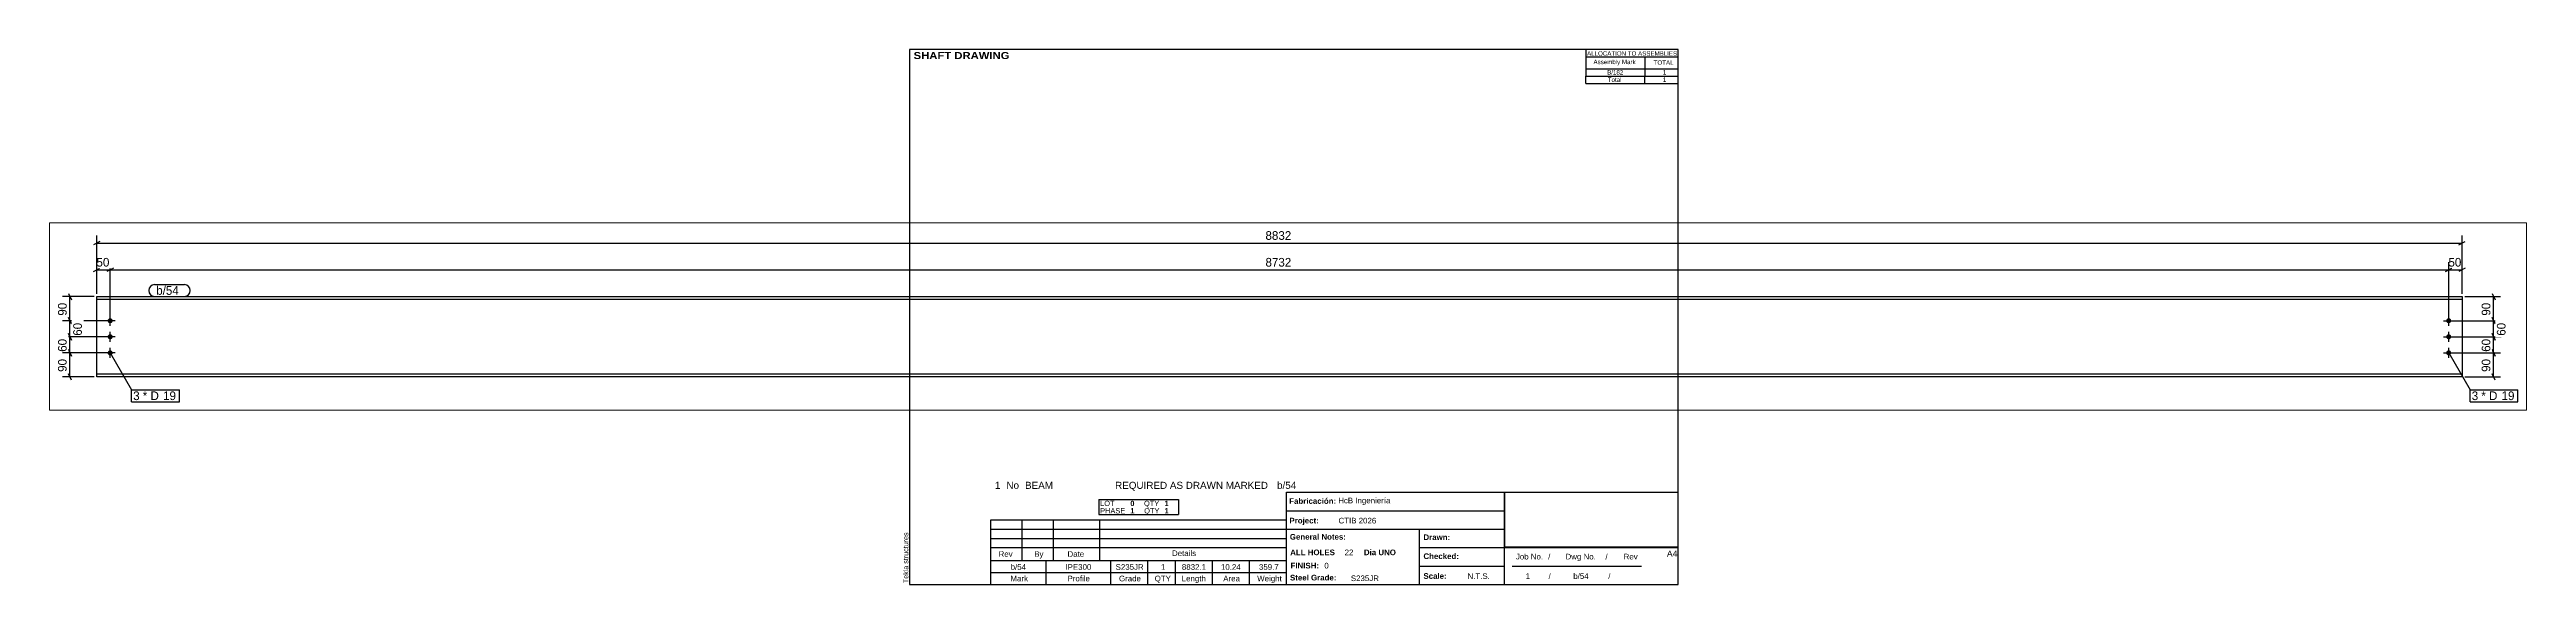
# Paper-space layout 'Layout1' of a CAD drawing. Header units: millimetres. Extents: x -316 to 609, y 5 to 205.
# The model-space entities are those that its viewports show. They can reach past a viewport. Long polylines and large blocks are cut down to what shows.
import ezdxf

# ---------------------------------------------------------------- set-up
doc = ezdxf.new("R2010")
doc.units = ezdxf.units.MM
doc.layers.add('Viewport layer', color=7, linetype='Continuous', plot=False)
doc.styles.add('Arial', font='ARIAL.TTF', dxfattribs={"height": 0.2})
doc.styles.add('Arial Black', font='ARIBLK.TTF', dxfattribs={"height": 0.2})
doc.styles.add('Arial Bold', font='ARIALBD.TTF', dxfattribs={"height": 0.2})
doc.styles.add('Comic Sans MS', font='COMIC.TTF', dxfattribs={"height": 0.2})

msp = doc.modelspace()

# ---------------------------------------------------------------- hatches: boundary and pattern name
at = {"linetype": 'Continuous'}
for points in [[(216.9, 334.6, -1), (235.9, 334.6, -1)], [(216.9, 274.6, -1), (235.9, 274.6, -1)], [(8949, 334.6, -1), (8968, 334.6, -1)], [(8949, 274.6, -1), (8968, 274.6, -1)], [(216.9, 214.6, -1), (235.9, 214.6, -1)], [(8949, 214.6, -1), (8968, 214.6, -1)]]:
    msp.add_hatch(color=3, dxfattribs=at).paths.add_polyline_path(points)

# ---------------------------------------------------------------- linework, layer by layer
at = {"color": 8, "linetype": 'Continuous'}
for p, q in [((176.4, 624.6), (9008.5, 624.6)), ((164.4, 518.6), (188.4, 530.6)), ((176.4, 434.6), (176.4, 553)), ((176.4, 524.6), (226.4, 524.6)), ((238.4, 530.6), (214.4, 518.6)), ((238.4, 530.6), (214.4, 518.6)), ((226.4, 344.6), (226.4, 553)), ((226.4, 344.6), (226.4, 553)), ((8946.5, 518.6), (8970.5, 530.6)), ((8958.5, 344.6), (8958.5, 553)), ((8958.5, 524.6), (9008.5, 524.6)), ((9020.5, 530.6), (8996.5, 518.6)), ((9008.5, 434.6), (9008.5, 553)), ((166.4, 424.6), (48, 424.6)), ((70.4, 436.6), (82.4, 412.6)), ((76.4, 334.6), (76.4, 424.6)), ((9018.5, 424.6), (9152, 424.6)), ((9120.4, 436.6), (9132.4, 412.6)), ((9126.4, 334.6), (9126.4, 424.6)), ((216.4, 334.6), (48, 334.6)), ((82.4, 322.6), (70.4, 346.6)), ((82.4, 262.6), (70.4, 286.6)), ((8968.5, 334.6), (9152, 334.6)), ((9120.4, 286.6), (9132.4, 262.6)), ((216.4, 214.6), (48, 214.6)), ((216.4, 274.6), (50.8, 274.6)), ((8968.5, 274.6), (9152, 274.6)), ((8968.5, 214.6), (9152, 214.6)), ((9132.4, 202.6), (9120.4, 226.6)), ((9126.4, 214.6), (9126.4, 274.6)), ((166.4, 124.6), (48, 124.6)), ((82.4, 112.6), (70.4, 136.6)), ((9018.5, 124.6), (9152, 124.6)), ((9132.4, 112.6), (9120.4, 136.6))]:
    msp.add_line(p, q, dxfattribs=at)
at = {"color": 7, "linetype": 'Continuous'}
for p, q in [((176.4, 124.6), (176.4, 424.6)), ((176.4, 424.6), (9008.5, 424.6)), ((9008.5, 413.9), (176.4, 413.9)), ((9008.5, 424.6), (9008.5, 124.6)), ((9008.5, 135.3), (176.4, 135.3)), ((9008.5, 124.6), (176.4, 124.6))]:
    msp.add_line(p, q, dxfattribs=at)
at = {"color": 3, "linetype": 'Continuous'}
for p, q in [((245.4, 334.6), (207.4, 334.6)), ((226.4, 315.6), (226.4, 353.6)), ((226.4, 255.6), (226.4, 293.6)), ((8939.5, 334.6), (8977.5, 334.6)), ((8958.5, 315.6), (8958.5, 353.6)), ((8958.5, 255.6), (8958.5, 293.6)), ((245.4, 274.6), (207.4, 274.6)), ((245.4, 214.6), (207.4, 214.6)), ((226.4, 195.6), (226.4, 233.6)), ((8939.5, 274.6), (8977.5, 274.6)), ((8939.5, 214.6), (8977.5, 214.6)), ((8958.5, 195.6), (8958.5, 233.6))]:
    msp.add_line(p, q, dxfattribs=at)

# ---------------------------------------------------------------- wipeouts: each hides what was drawn before it
at = {"color": 0}
for points in [[(338.5, 38), (338.5, 70), (312.4, 70), (312.4, 38)], [(9070.6, 38), (9070.6, 70), (9044.5, 70), (9044.5, 38)]]:
    msp.add_wipeout(points, dxfattribs=at)

# ---------------------------------------------------------------- next in the draw order: wipeouts: each hides what was drawn before it
for points in [[(4651, 630.6), (4651, 675.4), (4533.9, 675.4), (4533.9, 630.6)], [(9016, 530.6), (9016, 575.4), (8951.1, 575.4), (8951.1, 530.6)], [(497.7, 431.6), (497.7, 463.6), (398.4, 463.6), (398.4, 431.6)], [(70.4, 412), (25.6, 412), (25.6, 347.1), (70.4, 347.1)], [(9120.4, 277), (9075.6, 277), (9075.6, 212.1), (9120.4, 212.1)], [(338.5, 38), (338.5, 70), (312.4, 70), (312.4, 38)], [(9070.6, 38), (9070.6, 70), (9044.5, 70), (9044.5, 38)]]:
    msp.add_wipeout(points, dxfattribs=at)

# ---------------------------------------------------------------- next in the draw order: linework, layer by layer
at = {"color": 8, "linetype": 'Continuous'}
for p, q in [((9008.5, 434.6), (9008.5, 653)), ((8996.5, 618.6), (9020.5, 630.6)), ((226.4, 524.6), (8958.5, 524.6)), ((8946.5, 518.6), (8970.5, 530.6)), ((8958.5, 344.6), (8958.5, 553)), ((216.4, 334.6), (50.8, 334.6)), ((70.4, 346.6), (82.4, 322.6)), ((76.4, 274.6), (76.4, 334.6)), ((9132.4, 322.6), (9120.4, 346.6)), ((9132.4, 262.6), (9120.4, 286.6)), ((8968.5, 274.6), (9154.8, 274.6)), ((8968.5, 214.6), (9152, 214.6)), ((9126.4, 124.6), (9126.4, 214.6))]:
    msp.add_line(p, q, dxfattribs=at)

# ---------------------------------------------------------------- next in the draw order: texts
at = {"color": 3, "style": 'Comic Sans MS'}
for s, p in [('8832', (4540.3, 637)), ('50', (8957.5, 537))]:
    msp.add_text(s, height=32.38, dxfattribs=at).set_placement(p)
for s, p in [('90', (64, 353.5)), ('60', (9114, 218.5))]:
    msp.add_text(s, height=32.38, rotation=90.00021, dxfattribs=at).set_placement(p)

# ---------------------------------------------------------------- next in the draw order: wipeouts: each hides what was drawn before it
at = {"color": 0}
for points in [[(497.7, 431.6), (497.7, 463.6), (398.4, 463.6), (398.4, 431.6)], [(414.3, 38), (414.3, 70), (348.1, 70), (348.1, 38)], [(9146.4, 38), (9146.4, 70), (9080.2, 70), (9080.2, 38)]]:
    msp.add_wipeout(points, dxfattribs=at)

# ---------------------------------------------------------------- next in the draw order: linework, layer by layer
at = {"color": 7, "linetype": 'Continuous'}
for p, q in [((392.4, 469.6), (503.7, 469.6)), ((392.4, 425.6), (503.7, 425.6))]:
    msp.add_line(p, q, dxfattribs=at)
for centre, start, end in [((392.4, 447.6), 90, 270), ((503.7, 447.6), 270, 90)]:
    msp.add_arc(centre, 22, start, end, dxfattribs=at)

# ---------------------------------------------------------------- next in the draw order: texts
at = {"color": 3, "style": 'Comic Sans MS'}
msp.add_text('b/54', height=32.38, dxfattribs=at).set_placement((398.4, 431.6))

# ---------------------------------------------------------------- next in the draw order: wipeouts: each hides what was drawn before it
at = {"color": 0}
for points in [[(233.9, 530.6), (233.9, 575.4), (168.9, 575.4), (168.9, 530.6)], [(4651, 530.6), (4651, 575.4), (4533.9, 575.4), (4533.9, 530.6)], [(9120.4, 412), (9075.6, 412), (9075.6, 347.1), (9120.4, 347.1)], [(127.2, 337), (82.4, 337), (82.4, 272.1), (127.2, 272.1)], [(414.3, 38), (414.3, 70), (348.1, 70), (348.1, 38)], [(9146.4, 38), (9146.4, 70), (9080.2, 70), (9080.2, 38)]]:
    msp.add_wipeout(points, dxfattribs=at)

# ---------------------------------------------------------------- next in the draw order: linework, layer by layer
at = {"color": 8, "linetype": 'Continuous'}
for p, q in [((176.4, 434.6), (176.4, 653)), ((188.4, 630.6), (164.4, 618.6)), ((70.4, 286.6), (82.4, 262.6)), ((8968.5, 334.6), (9154.8, 334.6)), ((9120.4, 346.6), (9132.4, 322.6)), ((9126.4, 274.6), (9126.4, 334.6)), ((216.4, 274.6), (48, 274.6)), ((82.4, 202.6), (70.4, 226.6)), ((76.4, 214.6), (76.4, 274.6))]:
    msp.add_line(p, q, dxfattribs=at)
at = {"color": 7, "linetype": 'Continuous'}
for p, q in [((226.4, 214.6), (306.4, 76)), ((306.4, 32), (306.4, 76)), ((9038.5, 32), (9038.5, 76))]:
    msp.add_line(p, q, dxfattribs=at)

# ---------------------------------------------------------------- next in the draw order: texts
at = {"color": 3, "style": 'Comic Sans MS'}
for s, height, p in [('50', 32.38, (175.3, 537)), ('8732', 32.38, (4540.3, 537)), ('3', 32.4, (312.4, 38)), ('3', 32.4, (9044.5, 38))]:
    msp.add_text(s, height=height, dxfattribs=at).set_placement(p)
for s, p in [('90', (9114, 353.5)), ('60', (120.8, 278.5))]:
    msp.add_text(s, height=32.38, rotation=90.00021, dxfattribs=at).set_placement(p)

# ---------------------------------------------------------------- next in the draw order: wipeouts: each hides what was drawn before it
at = {"color": 0}
for points in [[(469.1, 38), (469.1, 70), (423.9, 70), (423.9, 38)], [(9201.3, 38), (9201.3, 70), (9156, 70), (9156, 38)]]:
    msp.add_wipeout(points, dxfattribs=at)

# ---------------------------------------------------------------- next in the draw order: wipeouts: each hides what was drawn before it
for points in [[(9177.2, 337), (9132.4, 337), (9132.4, 272.1), (9177.2, 272.1)], [(70.4, 277), (25.6, 277), (25.6, 212.1), (70.4, 212.1)], [(469.1, 38), (469.1, 70), (423.9, 70), (423.9, 38)], [(9201.3, 38), (9201.3, 70), (9156, 70), (9156, 38)]]:
    msp.add_wipeout(points, dxfattribs=at)

# ---------------------------------------------------------------- next in the draw order: linework, layer by layer
at = {"color": 8, "linetype": 'Continuous'}
for p, q in [((216.4, 214.6), (48, 214.6)), ((70.4, 226.6), (82.4, 202.6)), ((76.4, 124.6), (76.4, 214.6)), ((9120.4, 226.6), (9132.4, 202.6))]:
    msp.add_line(p, q, dxfattribs=at)
at = {"color": 7, "linetype": 'Continuous'}
for p, q in [((306.4, 76), (484.7, 76)), ((306.4, 32), (484.7, 32)), ((484.7, 32), (484.7, 76)), ((9038.5, 76), (9216.9, 76)), ((9038.5, 32), (9216.9, 32)), ((9216.9, 32), (9216.9, 76))]:
    msp.add_line(p, q, dxfattribs=at)

# ---------------------------------------------------------------- next in the draw order: texts
at = {"color": 3, "style": 'Comic Sans MS'}
for p in [(9170.8, 278.5), (64, 218.5)]:
    msp.add_text('60', height=32.38, rotation=90.00021, dxfattribs=at).set_placement(p)
for s, p in [('* D', (348.1, 38)), ('19', (423.9, 38)), ('* D', (9080.2, 38)), ('19', (9156, 38))]:
    msp.add_text(s, height=32.38, dxfattribs=at).set_placement(p)

# ---------------------------------------------------------------- next in the draw order: wipeouts: each hides what was drawn before it
at = {"color": 0}
for points in [[(70.4, 202), (25.6, 202), (25.6, 137.1), (70.4, 137.1)], [(9120.4, 202), (9075.6, 202), (9075.6, 137.1), (9120.4, 137.1)]]:
    msp.add_wipeout(points, dxfattribs=at)

# ---------------------------------------------------------------- next in the draw order: linework, layer by layer
at = {"color": 7, "linetype": 'Continuous'}
msp.add_line((8958.5, 214.6), (9038.5, 76), dxfattribs=at)

# ---------------------------------------------------------------- next in the draw order: texts
at = {"color": 3, "style": 'Comic Sans MS'}
for p in [(64, 143.5), (9114, 143.5)]:
    msp.add_text('90', height=32.38, rotation=90.00021, dxfattribs=at).set_placement(p)

psp = doc.layouts.get("Layout1")

# ---------------------------------------------------------------- linework, layer by layer
at = {"color": 5, "linetype": 'Continuous'}
for p, q in [((292, 205), (5, 205)), ((5, 205), (5, 5)), ((292, 5), (292, 205)), ((5, 5), (292, 5))]:
    psp.add_line(p, q, dxfattribs=at)
at = {"color": 7, "linetype": 'Continuous'}
for p, q in [((257.51, 205), (257.51, 197.75)), ((257.51, 197.75), (257.51, 195)), ((257.51, 192.23), (257.51, 194.99)), ((257.54, 194.99), (292, 194.99)), ((257.57, 202.24), (292, 202.24)), ((257.57, 197.75), (292, 197.75)), ((279.49, 202.24), (279.49, 197.75)), ((279.49, 197.75), (279.49, 195)), ((279.49, 192.23), (279.49, 194.99)), ((257.51, 192.23), (292, 192.23)), ((145.72, 5), (145.72, 39.5)), ((145.75, 39.5), (292, 39.5)), ((227.14, 5), (227.14, 39.5)), ((35.31, 13.97), (35.31, 29.15)), ((35.31, 29.15), (145.71, 29.15)), ((47.04, 13.97), (47.04, 29.15)), ((58.77, 13.97), (58.77, 29.15)), ((75.68, 36.74), (105.35, 36.74)), ((75.68, 36.74), (75.68, 33.98)), ((75.68, 33.98), (75.68, 31.22)), ((75.68, 31.22), (105.35, 31.22)), ((76.02, 13.97), (76.02, 29.15)), ((105.35, 36.74), (105.35, 33.98)), ((105.35, 33.98), (105.35, 31.22)), ((145.71, 13.97), (145.71, 29.15)), ((145.72, 32.6), (227.14, 32.6)), ((35.31, 25.7), (145.71, 25.7)), ((35.31, 22.25), (145.71, 22.25)), ((35.31, 18.8), (145.71, 18.8)), ((145.72, 25.7), (227.14, 25.7)), ((195.4, 5), (195.4, 25.7)), ((195.4, 18.8), (292, 18.8)), ((35.31, 13.96), (145.71, 13.97)), ((35.31, 9.49), (35.31, 13.96)), ((35.31, 9.48), (145.72, 9.49)), ((35.31, 5), (35.31, 9.48)), ((56.01, 9.49), (56.01, 13.97)), ((56.01, 5), (56.01, 9.48)), ((80.16, 9.49), (80.16, 13.97)), ((80.16, 5), (80.16, 9.48)), ((93.96, 9.49), (93.96, 13.97)), ((93.96, 5), (93.96, 9.48)), ((104.31, 9.49), (104.31, 13.97)), ((104.31, 5), (104.31, 9.48)), ((118.11, 9.49), (118.11, 13.97)), ((118.11, 5), (118.11, 9.48)), ((131.91, 9.49), (131.91, 13.97)), ((131.91, 5), (131.91, 9.48)), ((195.4, 11.9), (227.14, 11.9)), ((229.99, 11.92), (278.29, 11.92))]:
    psp.add_line(p, q, dxfattribs=at)
at = {"color": 2, "linetype": 'Continuous'}
for p, q in [((227.28, 39.46), (291.86, 39.46)), ((227.29, 19.02), (227.29, 39.46)), ((291.96, 19.03), (291.96, 39.47)), ((227.28, 19.03), (291.86, 19.03))]:
    psp.add_line(p, q, dxfattribs=at)

# ---------------------------------------------------------------- texts
at = {"color": 7}
for s, height, style, p in [(' SHAFT DRAWING', 2.6342, 'Arial Black', (5.3, 201.42)), ('ALLOCATION TO ASSEMBLIES', 1.6475, 'Arial', (257.95, 202.68)), ('Assembly Mark', 1.6475, 'Arial', (260.35, 199.52)), ('TOTAL', 1.648, 'Arial', (282.81, 199.28)), ('1', 2.64, 'Arial', (36.8, 40.76)), ('No', 2.636, 'Arial', (41.13, 40.76)), ('BEAM', 2.636, 'Arial', (48.08, 40.76)), ('REQUIRED AS DRAWN MARKED', 2.636, 'Arial', (81.71, 40.76)), ('b/54', 2.636, 'Arial', (142.18, 40.76)), ('b/54', 2.109, 'Arial', (42.71, 10.5)), ('IPE300', 2.109, 'Arial', (63.17, 10.5)), ('S235JR', 2.109, 'Arial', (81.91, 10.5)), ('1', 2.11, 'Arial', (98.86, 10.5)), ('8832.1', 2.109, 'Arial', (106.66, 10.5)), ('10.24', 2.109, 'Arial', (121.24, 10.5)), ('359.7', 2.109, 'Arial', (135.43, 10.5)), ('FINISH:', 2.107, 'Arial Bold', (147.22, 11)), ('0', 2.11, 'Arial', (159.84, 11))]:
    psp.add_text(s, height=height, dxfattribs=dict(at, style=style)).set_placement(p)
at = {"color": 7, "linetype": 'Continuous'}
for s, height, style, p in [('B/182', 1.648, 'Arial', (265.45, 195.63)), ('Total', 1.648, 'Arial', (265.67, 192.88)), ('1', 1.65, 'Arial', (286.21, 192.88)), ('1', 1.65, 'Arial', (286.23, 195.63)), ('Fabricación:', 2.1074, 'Arial Bold', (146.73, 35.16)), ('HcB Ingeniería', 2.1088, 'Arial', (165.02, 35.36)), ('LOT', 1.977, 'Arial', (76.13, 34.33)), ('PHASE', 1.977, 'Arial', (76.13, 31.57)), ('0', 1.98, 'Arial Bold', (87.41, 34.33)), ('1', 1.98, 'Arial Bold', (87.41, 31.57)), ('QTY', 1.977, 'Arial', (92.51, 34.33)), ('QTY', 1.977, 'Arial', (92.58, 31.57)), ('1', 1.98, 'Arial Bold', (100.18, 34.33)), ('1', 1.98, 'Arial Bold', (100.18, 31.57)), ('Project:', 2.107, 'Arial Bold', (146.81, 27.83)), ('CTIB 2026', 2.109, 'Arial', (165.14, 27.83)), ('General Notes:', 2.1074, 'Arial Bold', (146.96, 21.78)), ('Drawn:', 2.107, 'Arial Bold', (196.85, 21.62)), ('Rev', 2.109, 'Arial', (38.21, 15.35)), ('By', 2.109, 'Arial', (51.53, 15.35)), ('Date', 2.109, 'Arial', (63.94, 15.35)), ('Details', 2.109, 'Arial', (102.96, 15.63)), ('ALL HOLES', 2.107, 'Arial Bold', (147.1, 15.96)), ('22', 2.109, 'Arial', (167.43, 15.96)), ('Dia UNO', 2.107, 'Arial Bold', (174.62, 15.96)), ('Scale:', 2.107, 'Arial Bold', (196.85, 7.13)), ('Checked:', 2.107, 'Arial Bold', (196.85, 14.53)), ('Job No.', 2.109, 'Arial', (231.37, 14.37)), ('/', 2.11, 'Arial', (243.42, 14.37)), ('Dwg No.', 2.109, 'Arial', (249.91, 14.37)), ('b/54', 2.109, 'Arial', (252.8, 7.08)), ('/', 2.11, 'Arial', (264.81, 14.37)), ('Rev', 2.109, 'Arial', (271.61, 14.37)), ('A4', 2.307, 'Arial', (287.76, 15.38)), ('Mark', 2.109, 'Arial', (42.64, 6.19)), ('Profile', 2.109, 'Arial', (63.95, 6.19)), ('Grade', 2.109, 'Arial', (83.16, 6.19)), ('QTY', 2.109, 'Arial', (96.49, 6.19)), ('Length', 2.109, 'Arial', (106.58, 6.19)), ('Area', 2.109, 'Arial', (122.09, 6.19)), ('Weight', 2.109, 'Arial', (134.77, 6.19)), ('Steel Grade:', 2.1074, 'Arial Bold', (147.01, 6.52)), ('S235JR', 2.109, 'Arial', (169.74, 6.28)), ('N.T.S.', 2.109, 'Arial', (213.29, 7.08)), ('1', 2.11, 'Arial', (235.04, 7.08)), ('/', 1.98, 'Arial', (243.58, 7.08)), ('/', 1.98, 'Arial', (265.88, 7.08))]:
    psp.add_text(s, height=height, dxfattribs=dict(at, style=style)).set_placement(p)
at = {"color": 174, "linetype": 'Continuous', "style": 'Arial'}
psp.add_text('Tekla structures', height=1.9102, rotation=90, dxfattribs=at).set_placement((4.5, 5.5))

# ---------------------------------------------------------------- viewports
at = {"layer": 'Viewport layer', "view_target_point": (4624.43, 350.48)}
psp.add_viewport(center=(146.27, 105.19), size=(924.89, 70.096), view_center_point=(0, 0), view_height=700.96, dxfattribs=at)

doc.saveas('drawing.dxf')
